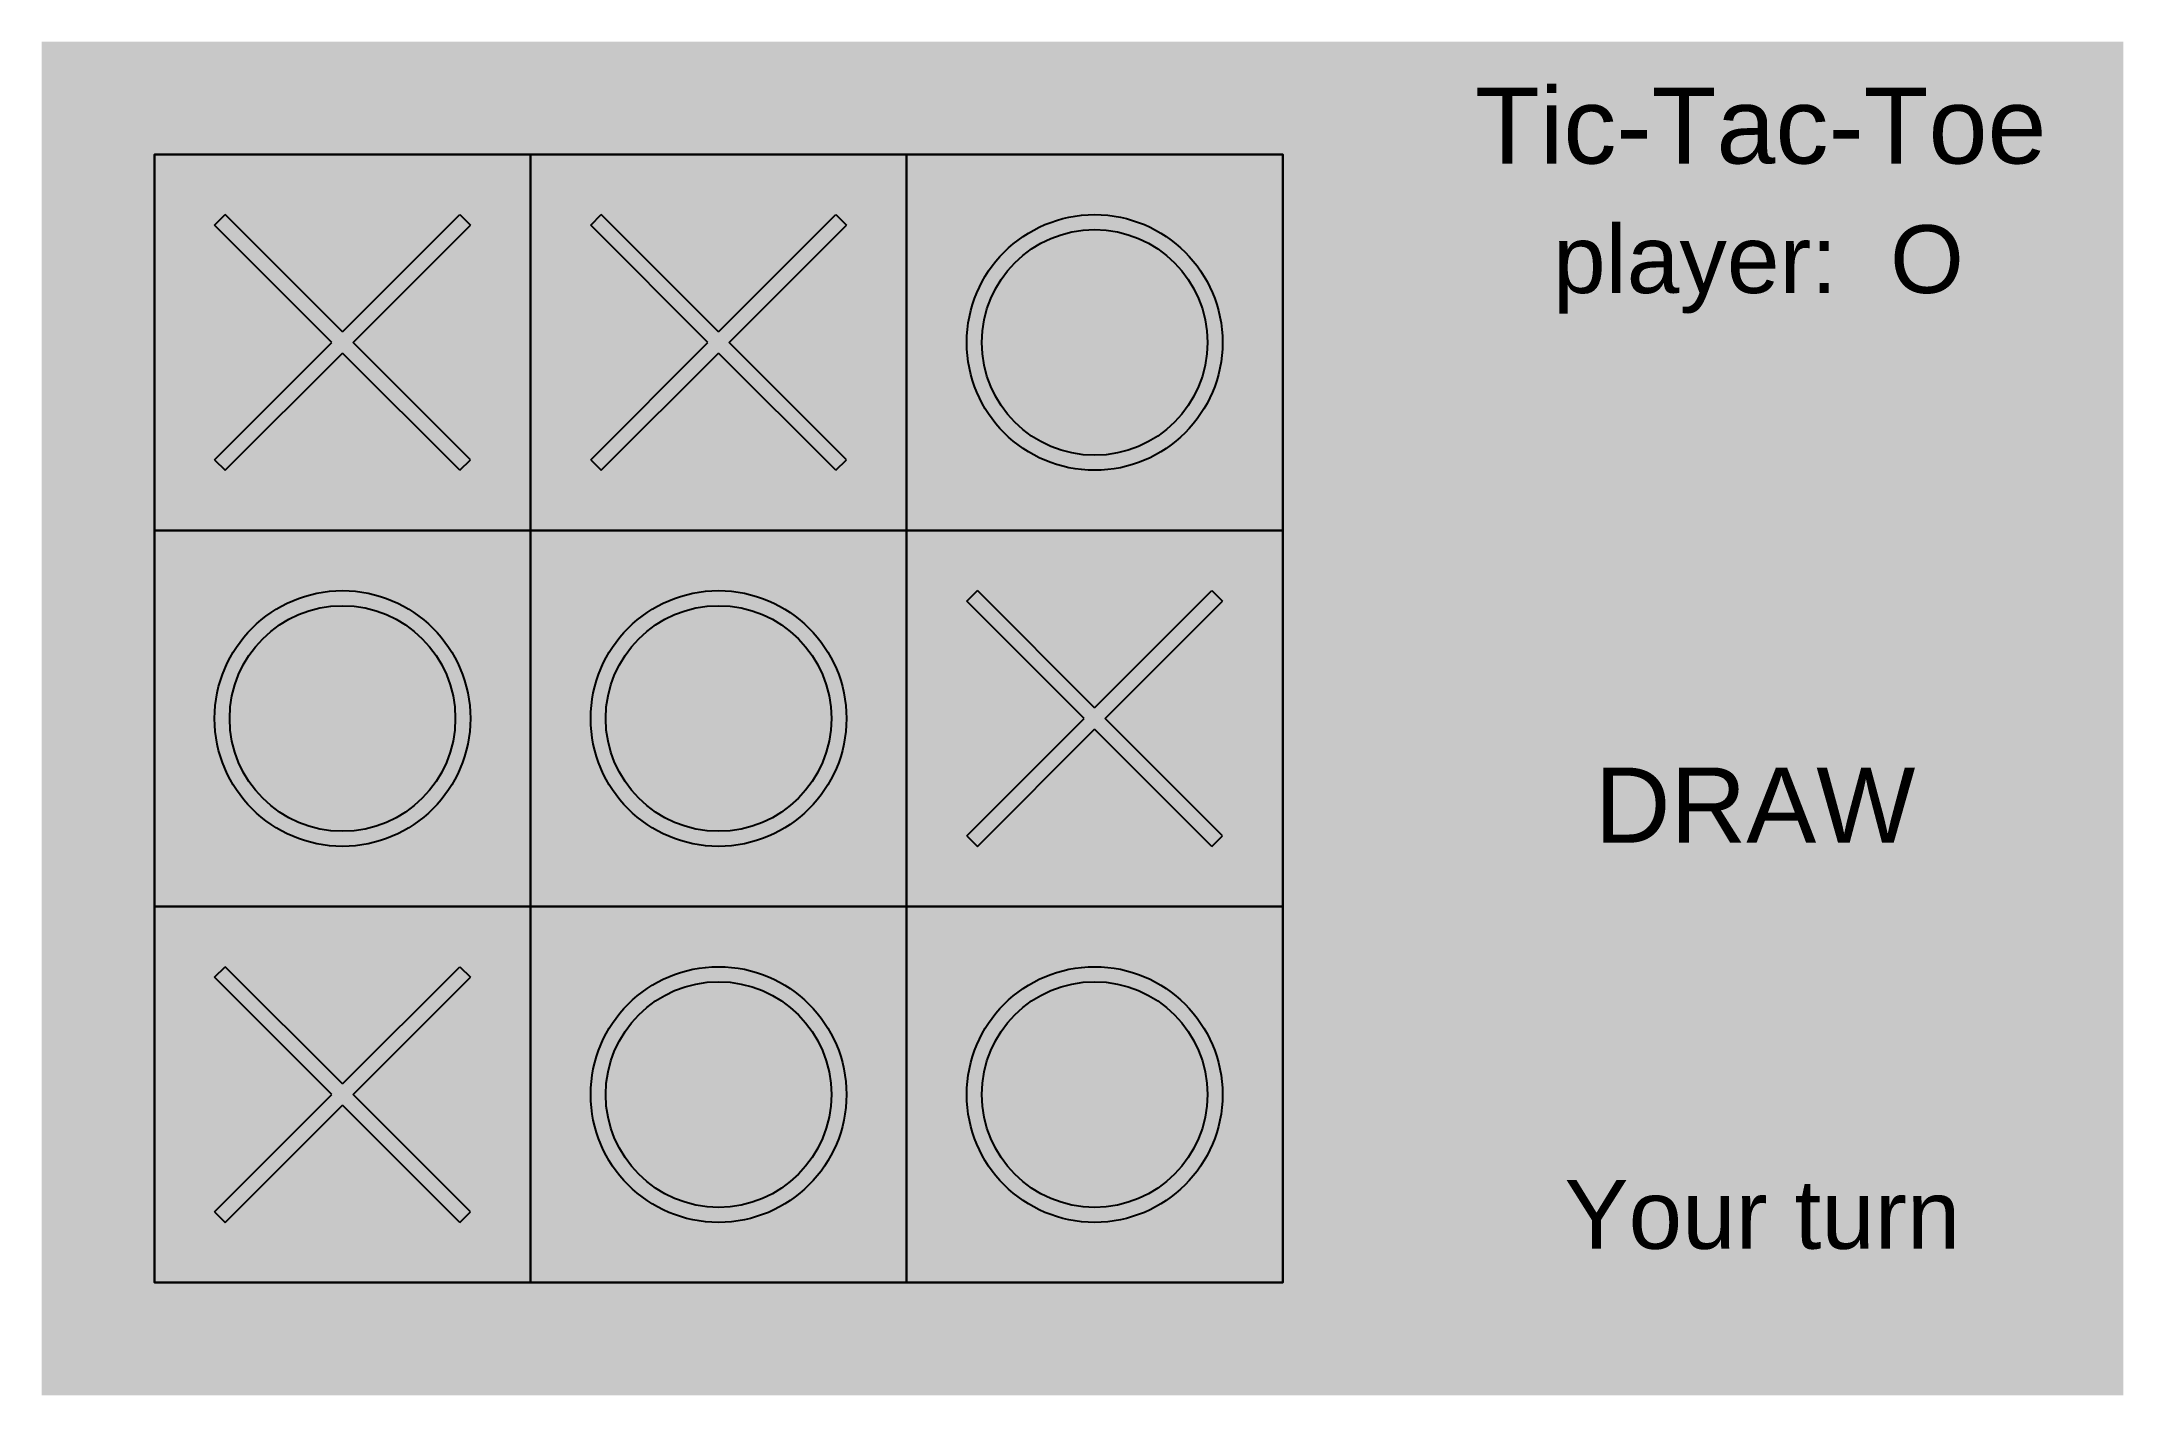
# Model space of a CAD drawing. Header units: millimetres. Extents: x -15 to 262, y -15 to 165.
import ezdxf

# ---------------------------------------------------------------- set-up
doc = ezdxf.new("R2010")
doc.units = ezdxf.units.MM
for name, color, linetype in [('addit', 7, 'Continuous'), ('kolko', 142, 'Continuous'), ('krzyzyk', 22, 'Continuous')]:
    doc.layers.add(name, color=color, linetype=linetype)
doc.styles.get("Standard").update_dxf_attribs({"font": 'arial.ttf'})

# ---------------------------------------------------------------- blocks, each defined once
blk = doc.blocks.new('kolko')
at = {"layer": 'kolko'}
h = blk.add_hatch(color=256, dxfattribs=at)
h.dxf.hatch_style = 1
h.paths.add_polyline_path([(17, 0, 1), (-17, 0, 1)])
h.paths.add_polyline_path([(-15, 0, -1), (15, 0, -1)], flags=16)
for radius in [17, 15]:
    blk.add_circle((0, 0), radius, dxfattribs=at)
blk = doc.blocks.new('krzyzyk')
at = {"layer": 'krzyzyk'}
h = blk.add_hatch(color=256, dxfattribs=at)
h.dxf.hatch_style = 1
h.paths.add_polyline_path([(-1.41, 0), (-17, -15.59), (-15.59, -17), (0, -1.41), (15.59, -17), (17, -15.59), (1.41, 0), (17, 15.59), (15.59, 17), (0, 1.41), (-15.59, 17), (-17, 15.59)])
for p, q in [((-17, 15.59), (-15.59, 17)), ((0, 1.41), (-15.59, 17)), ((0, 1.41), (15.59, 17)), ((15.59, 17), (17, 15.59)), ((-1.41, 0), (-17, 15.59)), ((1.41, 0), (17, 15.59)), ((-17, -15.59), (-1.41, 0)), ((17, -15.59), (1.41, 0)), ((-15.59, -17), (0, -1.41)), ((15.59, -17), (0, -1.41)), ((-17, -15.59), (-15.59, -17)), ((15.59, -17), (17, -15.59))]:
    blk.add_line(p, q, dxfattribs=at)
blk = doc.blocks.new('turn')
at = {"layer": 'addit', "color": 242, "true_color": 0xcd2027}
blk.add_text('Your turn', height=9.165, dxfattribs=at).set_placement((-25.94, -5.51))
blk = doc.blocks.new('draw')
at = {"layer": 'addit', "color": 152, "true_color": 0x2776bb}
blk.add_text('DRAW', height=9.991, dxfattribs=at).set_placement((-21.91, -5.51))

msp = doc.modelspace()

# ---------------------------------------------------------------- hatches: boundary and pattern name
at = {"true_color": 0xffffff}
h = msp.add_hatch(color=7, dxfattribs=at)
h.dxf.hatch_style = 1
h.paths.add_polyline_path([(165, 165), (-15, 165), (-15, -15), (165, -15)])
h = msp.add_hatch(color=256)
h.dxf.hatch_style = 1
h.paths.add_polyline_path([(261.77, 165), (165, 165), (165, -15), (261.77, -15)])

# ---------------------------------------------------------------- linework, layer by layer
at = {"color": 18, "true_color": 0x000000}
for points in [[(0, 100), (50, 100), (50, 150), (0, 150)], [(150, 0), (0, 0), (0, 150), (150, 150)], [(50, 100), (100, 100), (100, 150), (50, 150)], [(100, 100), (150, 100), (150, 150), (100, 150)], [(0, 50), (50, 50), (50, 100), (0, 100)], [(50, 50), (100, 50), (100, 100), (50, 100)], [(100, 50), (150, 50), (150, 100), (100, 100)], [(0, 0), (50, 0), (50, 50), (0, 50)], [(50, 0), (100, 0), (100, 50), (50, 50)], [(100, 0), (150, 0), (150, 50), (100, 50)]]:
    msp.add_lwpolyline(points, close=True, dxfattribs=at)

# ---------------------------------------------------------------- block references
at = {"layer": 'addit', "color": 18, "true_color": 0x000000}
for name, p in [('krzyzyk', (25, 125)), ('krzyzyk', (75, 125)), ('kolko', (125, 125)), ('kolko', (25, 75)), ('kolko', (75, 75)), ('krzyzyk', (125, 75)), ('draw', (213.39, 64)), ('krzyzyk', (25, 25)), ('kolko', (75, 25)), ('kolko', (125, 25)), ('turn', (213.39, 10))]:
    msp.add_blockref(name, p, dxfattribs=at)

# ---------------------------------------------------------------- texts
at = {"color": 114, "true_color": 0x139b48}
msp.add_text('Tic-Tac-Toe', height=10.0939, dxfattribs=at).set_placement((175.57, 148.79))
at = {"color": 152, "true_color": 0x2776bb}
msp.add_text('player:  O', height=9.02, dxfattribs=at).set_placement((185.94, 131.57))

doc.saveas('drawing.dxf')
